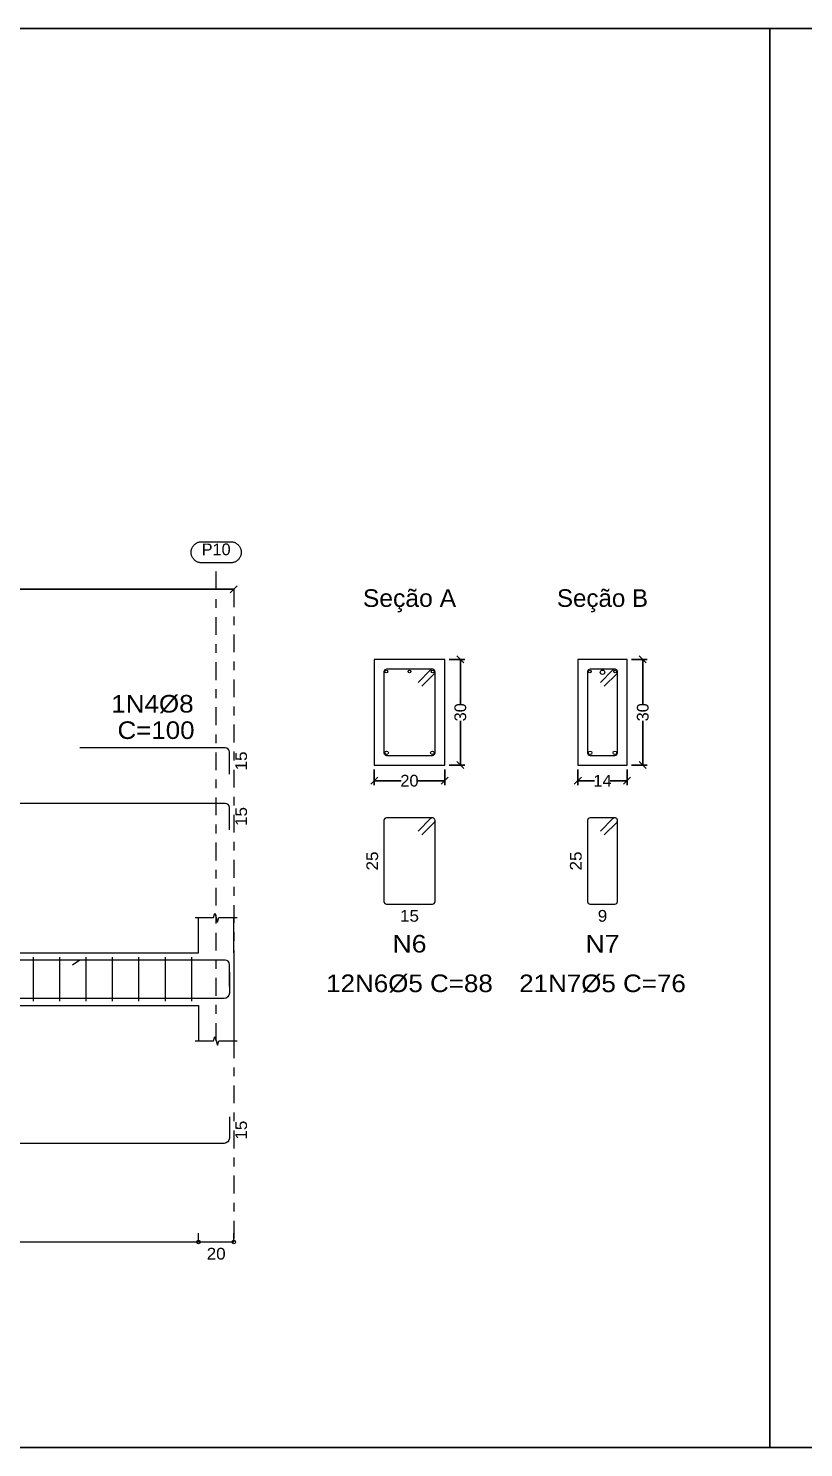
# Model space of a CAD drawing. Header units: centimetres. Extents: x 3194 to 3278, y -951 to -517.
# Drawn here: x 3231.48 to 3240.29, y -618.12 to -601.99 of the extents above; entities that cross this region are included whole.
import ezdxf
from ezdxf.enums import TextEntityAlignment as Align

# ---------------------------------------------------------------- set-up
doc = ezdxf.new("R2010")
doc.units = ezdxf.units.CM
doc.linetypes.add('CYPE_RAYAPUNTO', pattern=[0.4125, 0.2025, -0.105, 0, -0.105])
for name, color, linetype, lineweight in [('ARM_LONGITUDINAL_Ø10', 33, 'Continuous', 9), ('ARM_LONGITUDINAL_Ø12_5', 34, 'Continuous', 9), ('ARM_LONGITUDINAL_Ø8', 32, 'Continuous', 9), ('ARM_TRANSVERSAL_Ø5', 120, 'Continuous', 9), ('ELE_CONT_NOS', 7, 'Continuous', 9), ('ELE_CONT_VIG_CONCRETO', 7, 'Continuous', 9), ('ELE_COT_COMPRIMENTO_PROJETADO', 8, 'Continuous', 0), ('ELE_COT_COT_ANCORAGENS', 8, 'Continuous', 0), ('ELE_COT_COT_EST', 8, 'Continuous', 0), ('ELE_COT_COT_LIN_APOIOS', 8, 'CYPE_RAYAPUNTO', 0), ('ELE_COT_TEXTOS_ESTRIBOS', 8, 'Continuous', 0), ('ELE_REF_COT_LIN_AUX_COTA', 8, 'CYPE_RAYAPUNTO', 9), ('ELE_REF_REF_REFERENCIA', 8, 'Continuous', 9), ('ELE_REF_TEXTO_REF_REFERENCIA', 8, 'Continuous', 9), ('POR_ARM_LONG_ARM_TEXTOS', 7, 'Continuous', 9), ('POR_ARM_LONG_TXT_COMP', 7, 'Continuous', 9), ('SEC_CONT_VIG_CONCRETO_CORTE', 7, 'Continuous', 9), ('SEC_COTAS_SEC_DIM_VIGA', 8, 'Continuous', 0), ('SEC_COTAS_TEXTOS_DETALHE_ESTRIBOS', 8, 'Continuous', 0), ('SEC_REF_TXT_NOMES', 2, 'Continuous', 9), ('SEC_REF_TXT_POSICOES_ARM_ESTRIBOS', 7, 'Continuous', 9)]:
    doc.layers.add(name, color=color, linetype=linetype, lineweight=lineweight)
doc.styles.add('CYPETXT', font='arial.ttf', dxfattribs={"height": 0.2})
doc.styles.add('CYPETXT_0.2', font='arial.ttf', dxfattribs={"height": 0.133333})
doc.dimstyles.new('cype_oblique', dxfattribs={"dimtxt": 0.18, "dimasz": 0.18, "dimexe": 0.05, "dimexo": 0.05, "dimgap": 0, "dimtad": 0, "dimdec": 4, "dimzin": 0, "dimdsep": 46, "dimtxsty": 'CYPETXT_0.2', "dimblk": 'OBLIQUE', "dimtsz": 0.04, "dimcen": 0.09, "dimadec": 0, "dimazin": 0, "dimtfac": 1, "dimtdec": 4, "dimtofl": 0, "dimtmove": 2, "dimatfit": 3, "dimfxl": 1, "dimtolj": 1, "dimtzin": 0, "dimarcsym": 0})

# ---------------------------------------------------------------- blocks, each defined once
blk = doc.blocks.new('*D1474')
at = {"layer": 'Defpoints', "color": 0, "transparency": 16777216}
for p in [(3235.409, -610.365), (3236.209, -610.365), (3236.209, -610.543)]:
    blk.add_point(p, dxfattribs=at)
at = {"layer": 'SEC_COTAS_SEC_DIM_VIGA', "color": 0, "lineweight": -2, "transparency": 16777216}
for p, q in [((3235.369, -610.583), (3235.449, -610.503)), ((3235.409, -610.415), (3235.409, -610.593)), ((3236.169, -610.583), (3236.249, -610.503)), ((3236.209, -610.415), (3236.209, -610.593)), ((3235.409, -610.543), (3235.713, -610.543)), ((3236.209, -610.543), (3235.906, -610.543))]:
    blk.add_line(p, q, dxfattribs=at)
at = {"layer": 'SEC_COTAS_SEC_DIM_VIGA', "color": 0, "transparency": 16777216, "insert": (3235.809, -610.543), "char_height": 0.1333, "attachment_point": 5, "style": 'CYPETXT_0.2'}
blk.add_mtext('\\A1;20', dxfattribs=at)
blk = doc.blocks.new('_OBLIQUE')
at = {"color": 0, "linetype": 'ByBlock'}
blk.add_line((-0.5, -0.5), (0.5, 0.5), dxfattribs=at)
blk = doc.blocks.new('*D1475')
at = {"layer": 'Defpoints', "color": 0, "transparency": 16777216}
for p in [(3236.209, -609.165), (3236.387, -609.165), (3236.209, -610.365)]:
    blk.add_point(p, dxfattribs=at)
at = {"layer": 'SEC_COTAS_SEC_DIM_VIGA', "color": 0, "lineweight": -2, "transparency": 16777216}
for p, q in [((3236.259, -609.165), (3236.437, -609.165)), ((3236.427, -609.205), (3236.347, -609.125)), ((3236.387, -609.165), (3236.387, -609.67)), ((3236.387, -610.365), (3236.387, -609.861)), ((3236.427, -610.405), (3236.347, -610.325)), ((3236.259, -610.365), (3236.437, -610.365))]:
    blk.add_line(p, q, dxfattribs=at)
at = {"layer": 'SEC_COTAS_SEC_DIM_VIGA', "color": 0, "transparency": 16777216, "insert": (3236.387, -609.765), "char_height": 0.1333, "attachment_point": 5, "rotation": 90, "style": 'CYPETXT_0.2'}
blk.add_mtext('\\A1;30', dxfattribs=at)
blk = doc.blocks.new('*D1467')
at = {"layer": 'Defpoints', "color": 0, "transparency": 16777216}
for p in [(3237.722, -610.365), (3238.282, -610.365), (3238.282, -610.543)]:
    blk.add_point(p, dxfattribs=at)
at = {"layer": 'SEC_COTAS_SEC_DIM_VIGA', "color": 0, "lineweight": -2, "transparency": 16777216}
for p, q in [((3237.682, -610.583), (3237.762, -610.503)), ((3237.722, -610.415), (3237.722, -610.593)), ((3238.242, -610.583), (3238.322, -610.503)), ((3238.282, -610.415), (3238.282, -610.593)), ((3237.722, -610.543), (3237.913, -610.543)), ((3238.282, -610.543), (3238.091, -610.543))]:
    blk.add_line(p, q, dxfattribs=at)
at = {"layer": 'SEC_COTAS_SEC_DIM_VIGA', "color": 0, "transparency": 16777216, "insert": (3238.002, -610.543), "char_height": 0.1333, "attachment_point": 5, "style": 'CYPETXT_0.2'}
blk.add_mtext('\\A1;14', dxfattribs=at)
blk = doc.blocks.new('*D1468')
at = {"layer": 'Defpoints', "color": 0, "transparency": 16777216}
for p in [(3238.282, -609.165), (3238.46, -609.165), (3238.282, -610.365)]:
    blk.add_point(p, dxfattribs=at)
at = {"layer": 'SEC_COTAS_SEC_DIM_VIGA', "color": 0, "lineweight": -2, "transparency": 16777216}
for p, q in [((3238.332, -609.165), (3238.51, -609.165)), ((3238.5, -609.205), (3238.42, -609.125)), ((3238.46, -609.165), (3238.46, -609.67)), ((3238.46, -610.365), (3238.46, -609.861)), ((3238.5, -610.405), (3238.42, -610.325)), ((3238.332, -610.365), (3238.51, -610.365))]:
    blk.add_line(p, q, dxfattribs=at)
at = {"layer": 'SEC_COTAS_SEC_DIM_VIGA', "color": 0, "transparency": 16777216, "insert": (3238.46, -609.765), "char_height": 0.1333, "attachment_point": 5, "rotation": 90, "style": 'CYPETXT_0.2'}
blk.add_mtext('\\A1;30', dxfattribs=at)
blk = doc.blocks.new('*D1473')
at = {"layer": 'Defpoints', "color": 0, "transparency": 16777216}
for p in [(3226.951, -608.367), (3226.951, -608.367), (3233.813, -608.367)]:
    blk.add_point(p, dxfattribs=at)
at = {"layer": 'ELE_COT_COMPRIMENTO_PROJETADO', "color": 0, "lineweight": -2, "transparency": 16777216}
for p, q in [((3226.911, -608.407), (3226.991, -608.327)), ((3226.951, -608.367), (3230.17, -608.367)), ((3233.813, -608.367), (3230.594, -608.367)), ((3233.773, -608.407), (3233.853, -608.327))]:
    blk.add_line(p, q, dxfattribs=at)
at = {"layer": 'ELE_COT_COMPRIMENTO_PROJETADO', "color": 0, "transparency": 16777216, "insert": (3230.382, -608.367), "char_height": 0.1333, "attachment_point": 5, "style": 'CYPETXT_0.2'}
blk.add_mtext('\\A1;3.431', dxfattribs=at)

msp = doc.modelspace()

# ---------------------------------------------------------------- linework, layer by layer
for p, q in [((3259.9194, -601.99451), (3196.8194, -601.99451)), ((3239.90485, -601.99451), (3239.90485, -618.12016)), ((3196.8194, -618.12016), (3259.9194, -618.12016))]:
    msp.add_line(p, q)
at = {"layer": 'ARM_LONGITUDINAL_Ø10'}
for points in [[(3233.76271, -612.71651), (3233.76271, -612.95651), (3233.75814, -612.97947), (3233.74513, -612.99894), (3233.72567, -613.01195), (3233.70271, -613.01651), (3222.82271, -613.01651), (3222.79975, -613.01195), (3222.78028, -612.99894), (3222.76728, -612.97947), (3222.76271, -612.95651), (3222.76271, -612.71651)], [(3233.76271, -614.36351), (3233.76271, -614.60351), (3233.75814, -614.62647), (3233.74513, -614.64594), (3233.72567, -614.65895), (3233.70271, -614.66351), (3222.82271, -614.66351), (3222.79975, -614.65895), (3222.78028, -614.64594), (3222.76728, -614.62647), (3222.76271, -614.60351), (3222.76271, -614.36351)]]:
    msp.add_lwpolyline(points, dxfattribs=at)
for centre in [(3235.54921, -610.22543), (3236.06921, -610.22543), (3237.86221, -610.22543), (3238.14221, -610.22543)]:
    msp.add_circle(centre, 0.02, dxfattribs=at)
at = {"layer": 'ARM_LONGITUDINAL_Ø12_5'}
msp.add_circle((3238.00221, -609.31043), 0.025, dxfattribs=at)
at = {"layer": 'ARM_LONGITUDINAL_Ø8'}
msp.add_line((3232.06271, -612.58051), (3231.98079, -612.63786), dxfattribs=at)
for points in [[(3233.76271, -610.46832), (3233.76271, -610.21632), (3233.75905, -610.19796), (3233.74865, -610.18238), (3233.73308, -610.17198), (3233.71471, -610.16832), (3232.06271, -610.16832)], [(3233.76271, -611.09985), (3233.76271, -610.84785), (3233.75905, -610.82949), (3233.74865, -610.81391), (3233.73308, -610.80351), (3233.71471, -610.79985), (3222.81071, -610.79985), (3222.79234, -610.80351), (3222.77677, -610.81391), (3222.76636, -610.82949), (3222.76271, -610.84785), (3222.76271, -611.09985)], [(3233.76271, -612.88051), (3233.76271, -612.62851), (3233.75905, -612.61014), (3233.74865, -612.59457), (3233.73308, -612.58417), (3233.71471, -612.58051), (3222.81071, -612.58051), (3222.79234, -612.58417), (3222.77677, -612.59457), (3222.76636, -612.61014), (3222.76271, -612.62851), (3222.76271, -612.88051)], [(3233.76271, -612.88051), (3233.76271, -612.62851), (3233.75905, -612.61014), (3233.74865, -612.59457), (3233.73308, -612.58417), (3233.71471, -612.58051), (3232.06271, -612.58051)]]:
    msp.add_lwpolyline(points, dxfattribs=at)
for centre in [(3235.54521, -609.30143), (3235.80921, -609.30143), (3236.07321, -609.30143), (3237.85821, -609.30143), (3238.14621, -609.30143)]:
    msp.add_circle(centre, 0.016, dxfattribs=at)
at = {"layer": 'ARM_TRANSVERSAL_Ø5'}
for p, q in [((3231.5318, -612.54851), (3231.5318, -613.04851)), ((3231.8318, -612.54851), (3231.8318, -613.04851)), ((3232.1318, -612.54851), (3232.1318, -613.04851)), ((3232.4318, -612.54851), (3232.4318, -613.04851)), ((3232.7318, -612.54851), (3232.7318, -613.04851)), ((3233.0318, -612.54851), (3233.0318, -613.04851)), ((3233.3318, -612.54851), (3233.3318, -613.04851))]:
    msp.add_line(p, q, dxfattribs=at)
for points in [[(3235.949, -609.46807), (3236.09042, -609.32665), (3236.09415, -609.3221), (3236.09692, -609.31691), (3236.09863, -609.31129), (3236.09921, -609.30543), (3236.09863, -609.29958), (3236.09692, -609.29395), (3236.09415, -609.28877), (3236.09042, -609.28422), (3236.08588, -609.28049), (3236.08069, -609.27772), (3236.07506, -609.27601), (3236.06921, -609.27543), (3235.54921, -609.27543), (3235.53773, -609.27772), (3235.528, -609.28422), (3235.52149, -609.29395), (3235.51921, -609.30543), (3235.51921, -610.22543), (3235.52149, -610.23691), (3235.528, -610.24665), (3235.53773, -610.25315), (3235.54921, -610.25543), (3236.06921, -610.25543), (3236.08069, -610.25315), (3236.09042, -610.24665), (3236.09692, -610.23691), (3236.09921, -610.22543), (3236.09921, -609.30543), (3236.09863, -609.29958), (3236.09692, -609.29395), (3236.09415, -609.28877), (3236.09042, -609.28422), (3236.08588, -609.28049), (3236.08069, -609.27772), (3236.07506, -609.27601), (3236.06921, -609.27543), (3236.06452, -609.2758), (3236.05994, -609.2769), (3236.05559, -609.2787), (3236.05157, -609.28116), (3236.048, -609.28422), (3235.90657, -609.42564)], [(3238.022, -609.46807), (3238.16342, -609.32665), (3238.16715, -609.3221), (3238.16992, -609.31691), (3238.17163, -609.31129), (3238.17221, -609.30543), (3238.17163, -609.29958), (3238.16992, -609.29395), (3238.16715, -609.28877), (3238.16342, -609.28422), (3238.15888, -609.28049), (3238.15369, -609.27772), (3238.14806, -609.27601), (3238.14221, -609.27543), (3237.86221, -609.27543), (3237.85073, -609.27772), (3237.841, -609.28422), (3237.83449, -609.29395), (3237.83221, -609.30543), (3237.83221, -610.22543), (3237.83449, -610.23691), (3237.841, -610.24665), (3237.85073, -610.25315), (3237.86221, -610.25543), (3238.14221, -610.25543), (3238.15369, -610.25315), (3238.16342, -610.24665), (3238.16992, -610.23691), (3238.17221, -610.22543), (3238.17221, -609.30543), (3238.17163, -609.29958), (3238.16992, -609.29395), (3238.16715, -609.28877), (3238.16342, -609.28422), (3238.15888, -609.28049), (3238.15369, -609.27772), (3238.14806, -609.27601), (3238.14221, -609.27543), (3238.13752, -609.2758), (3238.13294, -609.2769), (3238.12859, -609.2787), (3238.12457, -609.28116), (3238.121, -609.28422), (3237.97957, -609.42564)], [(3235.949, -611.1574), (3236.09042, -611.01598), (3236.09415, -611.01143), (3236.09692, -611.00625), (3236.09863, -611.00062), (3236.09921, -610.99477), (3236.09863, -610.98891), (3236.09692, -610.98329), (3236.09415, -610.9781), (3236.09042, -610.97355), (3236.08588, -610.96982), (3236.08069, -610.96705), (3236.07506, -610.96534), (3236.06921, -610.96477), (3235.54921, -610.96477), (3235.53773, -610.96705), (3235.528, -610.97355), (3235.52149, -610.98329), (3235.51921, -610.99477), (3235.51921, -611.91477), (3235.52149, -611.92625), (3235.528, -611.93598), (3235.53773, -611.94248), (3235.54921, -611.94477), (3236.06921, -611.94477), (3236.08069, -611.94248), (3236.09042, -611.93598), (3236.09692, -611.92625), (3236.09921, -611.91477), (3236.09921, -610.99477), (3236.09863, -610.98891), (3236.09692, -610.98329), (3236.09415, -610.9781), (3236.09042, -610.97355), (3236.08588, -610.96982), (3236.08069, -610.96705), (3236.07506, -610.96534), (3236.06921, -610.96477), (3236.06452, -610.96514), (3236.05994, -610.96623), (3236.05559, -610.96804), (3236.05157, -610.9705), (3236.048, -610.97355), (3235.90657, -611.11497)], [(3238.022, -611.1574), (3238.16342, -611.01598), (3238.16715, -611.01143), (3238.16992, -611.00625), (3238.17163, -611.00062), (3238.17221, -610.99477), (3238.17163, -610.98891), (3238.16992, -610.98329), (3238.16715, -610.9781), (3238.16342, -610.97355), (3238.15888, -610.96982), (3238.15369, -610.96705), (3238.14806, -610.96534), (3238.14221, -610.96477), (3237.86221, -610.96477), (3237.85073, -610.96705), (3237.841, -610.97355), (3237.83449, -610.98329), (3237.83221, -610.99477), (3237.83221, -611.91477), (3237.83449, -611.92625), (3237.841, -611.93598), (3237.85073, -611.94248), (3237.86221, -611.94477), (3238.14221, -611.94477), (3238.15369, -611.94248), (3238.16342, -611.93598), (3238.16992, -611.92625), (3238.17221, -611.91477), (3238.17221, -610.99477), (3238.17163, -610.98891), (3238.16992, -610.98329), (3238.16715, -610.9781), (3238.16342, -610.97355), (3238.15888, -610.96982), (3238.15369, -610.96705), (3238.14806, -610.96534), (3238.14221, -610.96477), (3238.13752, -610.96514), (3238.13294, -610.96623), (3238.12859, -610.96804), (3238.12457, -610.9705), (3238.121, -610.97355), (3237.97957, -611.11497)]]:
    msp.add_lwpolyline(points, dxfattribs=at)
at = {"layer": 'ELE_CONT_NOS'}
for p, q in [((3233.41271, -612.49851), (3233.41271, -612.09851)), ((3233.81271, -612.49851), (3233.81271, -612.09851)), ((3233.41271, -613.09851), (3233.41271, -613.49851)), ((3233.81271, -613.09851), (3233.81271, -613.49851))]:
    msp.add_line(p, q, dxfattribs=at)
for points in [[(3233.37271, -612.09851), (3233.58271, -612.09851), (3233.59771, -612.04851), (3233.62771, -612.14851), (3233.64271, -612.09851), (3233.85271, -612.09851)], [(3233.81271, -612.49851), (3233.81271, -613.09851)], [(3233.37271, -613.49851), (3233.58271, -613.49851), (3233.59771, -613.44851), (3233.62771, -613.54851), (3233.64271, -613.49851), (3233.85271, -613.49851)]]:
    msp.add_lwpolyline(points, dxfattribs=at)
at = {"layer": 'ELE_CONT_VIG_CONCRETO'}
for p, q in [((3227.25089, -612.49851), (3233.41271, -612.49851)), ((3227.25089, -613.09851), (3233.41271, -613.09851))]:
    msp.add_line(p, q, dxfattribs=at)
at = {"layer": 'ELE_COT_COT_EST'}
msp.add_line((3233.41271, -615.78351), (3233.41271, -615.68351), dxfattribs=at)
for points in [[(3227.25089, -615.78351), (3233.41271, -615.78351), (3233.41271, -615.68351)], [(3233.41271, -615.78351), (3233.81271, -615.78351), (3233.81271, -615.68351)]]:
    msp.add_lwpolyline(points, dxfattribs=at)
for centre in [(3233.41271, -615.78351), (3233.41271, -615.78351), (3233.81271, -615.78351)]:
    msp.add_circle(centre, 0.02, dxfattribs=at)
at = {"layer": 'ELE_COT_COT_LIN_APOIOS'}
msp.add_line((3233.81271, -608.36743), (3233.81271, -615.78351), dxfattribs=at)
at = {"layer": 'ELE_REF_COT_LIN_AUX_COTA'}
for p, q in [((3233.61271, -608.36743), (3233.61271, -608.06743)), ((3233.61271, -613.49851), (3233.61271, -608.36743))]:
    msp.add_line(p, q, dxfattribs=at)
at = {"layer": 'ELE_REF_REF_REFERENCIA'}
msp.add_lwpolyline([(3233.77671, -607.82743), (3233.78472, -607.8277), (3233.7927, -607.8285), (3233.80061, -607.82984), (3233.80841, -607.8317), (3233.81607, -607.83407), (3233.82356, -607.83696), (3233.83083, -607.84033), (3233.83786, -607.84418), (3233.84462, -607.8485), (3233.85108, -607.85326), (3233.8572, -607.85843), (3233.86297, -607.86401), (3233.86835, -607.86996), (3233.87332, -607.87625), (3233.87786, -607.88286), (3233.88194, -607.88976), (3233.88556, -607.89692), (3233.88869, -607.9043), (3233.89132, -607.91188), (3233.89344, -607.91961), (3233.89504, -607.92747), (3233.89611, -607.93542), (3233.89664, -607.94342), (3233.89664, -607.95144), (3233.89611, -607.95944), (3233.89504, -607.96739), (3233.89344, -607.97525), (3233.89132, -607.98299), (3233.88869, -607.99056), (3233.88556, -607.99795), (3233.88194, -608.0051), (3233.87786, -608.012), (3233.87332, -608.01861), (3233.86835, -608.02491), (3233.86297, -608.03086), (3233.8572, -608.03643), (3233.85108, -608.04161), (3233.84462, -608.04637), (3233.83786, -608.05068), (3233.83083, -608.05454), (3233.82356, -608.05791), (3233.81607, -608.06079), (3233.80841, -608.06317), (3233.80061, -608.06503), (3233.7927, -608.06636), (3233.78472, -608.06717), (3233.77671, -608.06743), (3233.44871, -608.06743), (3233.44069, -608.06717), (3233.43271, -608.06636), (3233.42481, -608.06503), (3233.41701, -608.06317), (3233.40935, -608.06079), (3233.40186, -608.05791), (3233.39459, -608.05454), (3233.38755, -608.05068), (3233.38079, -608.04637), (3233.37434, -608.04161), (3233.36821, -608.03643), (3233.36245, -608.03086), (3233.35707, -608.02491), (3233.3521, -608.01861), (3233.34756, -608.012), (3233.34347, -608.0051), (3233.33986, -607.99795), (3233.33673, -607.99056), (3233.3341, -607.98299), (3233.33198, -607.97525), (3233.33038, -607.96739), (3233.32931, -607.95944), (3233.32878, -607.95144), (3233.32878, -607.94342), (3233.32931, -607.93542), (3233.33038, -607.92747), (3233.33198, -607.91961), (3233.3341, -607.91188), (3233.33673, -607.9043), (3233.33986, -607.89692), (3233.34347, -607.88976), (3233.34756, -607.88286), (3233.3521, -607.87625), (3233.35707, -607.86996), (3233.36245, -607.86401), (3233.36821, -607.85843), (3233.37434, -607.85326), (3233.38079, -607.8485), (3233.38755, -607.84418), (3233.39459, -607.84033), (3233.40186, -607.83696), (3233.40935, -607.83407), (3233.41701, -607.8317), (3233.42481, -607.82984), (3233.43271, -607.8285), (3233.44069, -607.8277), (3233.44871, -607.82743), (3233.77671, -607.82743)], close=True, dxfattribs=at)
at = {"layer": 'SEC_CONT_VIG_CONCRETO_CORTE'}
for points in [[(3236.20921, -609.16543), (3235.40921, -609.16543), (3235.40921, -610.36543), (3236.20921, -610.36543), (3236.20921, -609.16543)], [(3238.28221, -609.16543), (3237.72221, -609.16543), (3237.72221, -610.36543), (3238.28221, -610.36543), (3238.28221, -609.16543)]]:
    msp.add_lwpolyline(points, close=True, dxfattribs=at)

# ---------------------------------------------------------------- texts
at = {"layer": 'ELE_COT_COT_ANCORAGENS', "style": 'CYPETXT', "width": 1.042546}
for p, p2 in [((3233.96271, -610.42632), (3233.96271, -610.21032)), ((3233.96271, -611.05785), (3233.96271, -610.84185)), ((3233.96271, -614.62151), (3233.96271, -614.40551))]:
    msp.add_text('15', height=0.133333, rotation=90, dxfattribs=at).set_placement(p, p2, align=Align.FIT)
at = {"layer": 'ELE_COT_TEXTOS_ESTRIBOS', "style": 'CYPETXT', "width": 1.042546}
msp.add_text('20', height=0.133333, dxfattribs=at).set_placement((3233.50471, -615.98351), (3233.72071, -615.98351), align=Align.FIT)
at = {"layer": 'ELE_REF_TEXTO_REF_REFERENCIA', "style": 'CYPETXT', "width": 0.989671}
msp.add_text('P10', height=0.133333, dxfattribs=at).set_placement((3233.44871, -607.98077), (3233.77671, -607.98077), align=Align.FIT)
at = {"layer": 'POR_ARM_LONG_ARM_TEXTOS', "style": 'CYPETXT', "width": 1.057309}
msp.add_text('1N4%%c8', height=0.2, dxfattribs=at).set_placement((3232.42071, -609.76832), (3233.35671, -609.76832), align=Align.FIT)
at = {"layer": 'POR_ARM_LONG_TXT_COMP', "style": 'CYPETXT', "width": 1.053117}
msp.add_text(' C=100', height=0.2, dxfattribs=at).set_placement((3232.41021, -610.06832), (3233.36721, -610.06832), align=Align.FIT)
at = {"layer": 'SEC_COTAS_TEXTOS_DETALHE_ESTRIBOS', "style": 'CYPETXT', "width": 1.042546}
for p, p2 in [((3235.45254, -611.56277), (3235.45254, -611.34677)), ((3237.76554, -611.56277), (3237.76554, -611.34677))]:
    msp.add_text('25', height=0.133333, rotation=90, dxfattribs=at).set_placement(p, p2, align=Align.FIT)
for s, height, p, p2 in [('15', 0.133333, (3235.70121, -612.14477), (3235.91721, -612.14477)), ('9', 0.13333, (3237.94821, -612.14477), (3238.05621, -612.14477))]:
    msp.add_text(s, height=height, dxfattribs=at).set_placement(p, p2, align=Align.FIT)
at = {"layer": 'SEC_REF_TXT_NOMES', "style": 'CYPETXT'}
for s, width, p, p2 in [('Seção A', 1.002256, (3235.27971, -608.56743), (3236.33871, -608.56743)), ('Seção B', 0.979921, (3237.48471, -608.56743), (3238.51971, -608.56743))]:
    msp.add_text(s, height=0.2, dxfattribs=dict(at, width=width)).set_placement(p, p2, align=Align.FIT)
at = {"layer": 'SEC_REF_TXT_POSICOES_ARM_ESTRIBOS', "style": 'CYPETXT'}
for s, width, p, p2 in [('N6', 1.083541, (3235.61571, -612.49477), (3236.00271, -612.49477)), ('N7', 1.083541, (3237.80871, -612.49477), (3238.19571, -612.49477)), ('12N6%%c5 C=88', 1.055186, (3234.86271, -612.94477), (3236.75571, -612.94477)), ('21N7%%c5 C=76', 1.055186, (3237.05571, -612.94477), (3238.94871, -612.94477))]:
    msp.add_text(s, height=0.2, dxfattribs=dict(at, width=width)).set_placement(p, p2, align=Align.FIT)

# ---------------------------------------------------------------- dimensions: what is measured, and where the dimension line sits
at = {"layer": 'ELE_COT_COMPRIMENTO_PROJETADO'}
dim = msp.add_aligned_dim(p1=(3233.81271, -608.36743), p2=(3226.95089, -608.36743), distance=0, text='3.431', dimstyle='cype_oblique', override={"dimexe": 0, "dimexo": 0}, dxfattribs=at)
dim.commit()
dim.dimension.update_dxf_attribs({"geometry": '*D1473', "text_midpoint": (3230.3818, -608.36743)})
at = {"layer": 'SEC_COTAS_SEC_DIM_VIGA'}
for p1, p2, text, picture, middle in [((3236.20921, -610.36543), (3236.20921, -609.16543), '30', '*D1475', (3236.38654, -609.76543)), ((3238.28221, -610.36543), (3238.28221, -609.16543), '30', '*D1468', (3238.45954, -609.76543)), ((3235.40921, -610.36543), (3236.20921, -610.36543), '20', '*D1474', (3235.80921, -610.54277)), ((3237.72221, -610.36543), (3238.28221, -610.36543), '14', '*D1467', (3238.00221, -610.54277))]:
    dim = msp.add_aligned_dim(p1=p1, p2=p2, distance=-0.17733, text=text, dimstyle='cype_oblique', dxfattribs=at)
    dim.commit()
    dim.dimension.update_dxf_attribs({"geometry": picture, "text_midpoint": middle})

doc.saveas('drawing.dxf')
